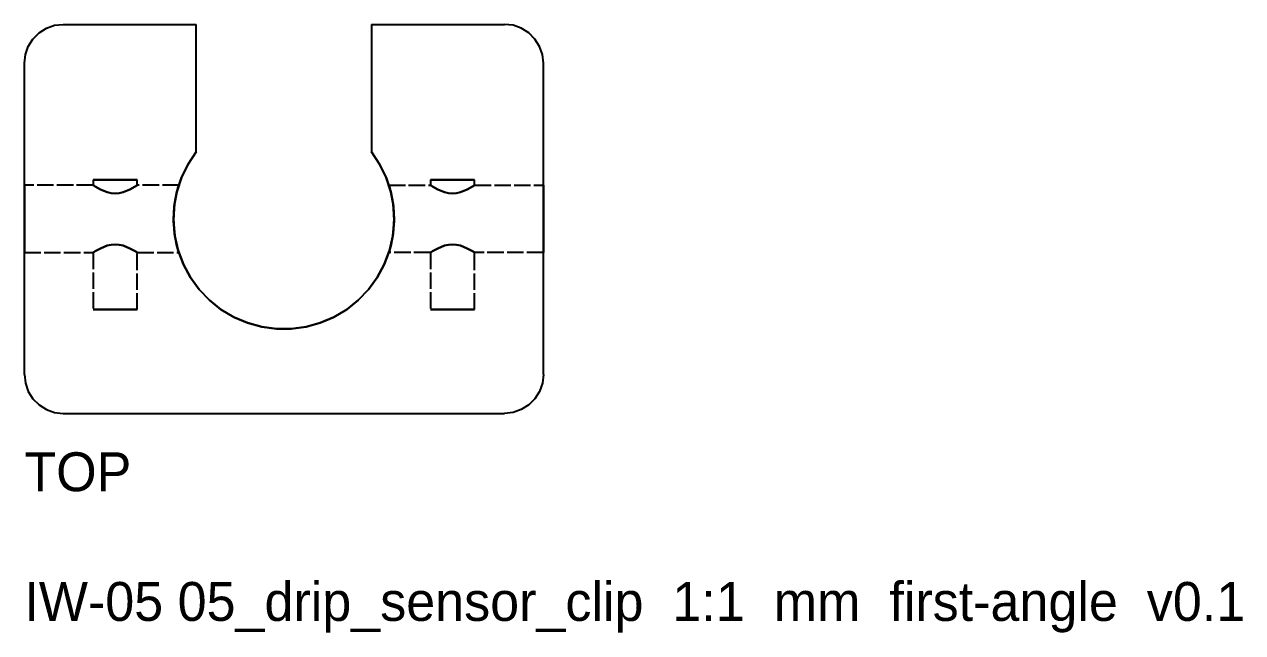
# Model space of a CAD drawing. Header units: millimetres. Extents: x 0 to 100, y -17 to 84.
# Drawn here: x 0 to 93.9, y -16.9 to 30 of the extents above; entities that cross this region are included whole.
import ezdxf

# ---------------------------------------------------------------- set-up
doc = ezdxf.new("R2010")
doc.units = ezdxf.units.MM
doc.linetypes.add('DASHED', pattern=[1.524, 1.27, -0.254])
for name, color, linetype in [('HIDDEN', 8, 'DASHED'), ('TEXT', 3, 'Continuous'), ('VISIBLE', 7, 'Continuous')]:
    doc.layers.add(name, color=color, linetype=linetype)

msp = doc.modelspace()

# ---------------------------------------------------------------- linework, layer by layer
at = {"layer": 'HIDDEN'}
for points in [[(0, 27), (0.075, 27.668), (0.297, 28.302), (0.655, 28.87), (1.13, 29.345), (1.698, 29.703), (2.332, 29.925), (3, 30)], [(3, 30), (13.25, 30)], [(13.25, 20.166), (13.25, 30)], [(26.75, 30), (37, 30)], [(26.75, 30), (26.75, 20.166)], [(40, 27), (39.925, 27.668), (39.703, 28.302), (39.345, 28.87), (38.87, 29.345), (38.302, 29.703), (37.668, 29.925), (37, 30)], [(0, 3), (0, 27)], [(40, 3), (40, 27)], [(13.25, 20.166), (12.617, 19.212), (12.118, 18.182), (11.762, 17.094), (11.555, 15.968), (11.502, 14.824), (11.603, 13.684), (11.856, 12.567), (12.256, 11.495), (12.798, 10.486), (13.47, 9.559), (14.26, 8.731), (15.155, 8.016), (16.137, 7.428), (17.19, 6.978), (18.293, 6.673), (19.428, 6.519), (20.572, 6.519), (21.707, 6.673), (22.81, 6.978), (23.863, 7.428), (24.845, 8.016), (25.74, 8.731), (26.53, 9.559), (27.202, 10.486), (27.744, 11.495), (28.144, 12.567), (28.397, 13.684), (28.498, 14.824), (28.445, 15.968), (28.238, 17.094), (27.882, 18.182), (27.383, 19.212), (26.75, 20.166)], [(8.7, 18), (8.657, 18), (8.532, 18), (8.329, 18), (8.06, 18), (7.738, 18), (7.378, 18), (7, 18), (6.622, 18), (6.262, 18), (5.94, 18), (5.671, 18), (5.468, 18), (5.343, 18), (5.3, 18)], [(5.3, 18), (5.343, 18), (5.468, 18), (5.671, 18), (5.94, 18), (6.262, 18), (6.622, 18), (7, 18), (7.378, 18), (7.738, 18), (8.06, 18), (8.329, 18), (8.532, 18), (8.657, 18), (8.7, 18)], [(5.3, 18), (5.3, 17.6)], [(8.7, 17.6), (8.7, 18)], [(34.7, 18), (34.657, 18), (34.532, 18), (34.329, 18), (34.06, 18), (33.738, 18), (33.378, 18), (33, 18), (32.622, 18), (32.262, 18), (31.94, 18), (31.671, 18), (31.468, 18), (31.343, 18), (31.3, 18)], [(31.3, 18), (31.343, 18), (31.468, 18), (31.671, 18), (31.94, 18), (32.262, 18), (32.622, 18), (33, 18), (33.378, 18), (33.738, 18), (34.06, 18), (34.329, 18), (34.532, 18), (34.657, 18), (34.7, 18)], [(31.3, 18), (31.3, 17.6)], [(34.7, 17.6), (34.7, 18)], [(0, 17.6), (0, 17.535), (0, 17.343), (0, 17.033), (0, 16.621), (0, 16.128), (0, 15.579), (0, 15), (0, 14.421), (0, 13.872), (0, 13.379), (0, 12.967), (0, 12.657), (0, 12.465), (0, 12.4)], [(0, 12.4), (0, 12.465), (0, 12.657), (0, 12.967), (0, 13.379), (0, 13.872), (0, 14.421), (0, 15), (0, 15.579), (0, 16.128), (0, 16.621), (0, 17.033), (0, 17.343), (0, 17.535), (0, 17.6)], [(5.3, 17.6), (0, 17.6)], [(5.3, 17.6), (5.344, 17.571), (5.466, 17.494), (5.864, 17.271), (6.392, 17.059), (6.69, 16.992), (7, 16.967), (7.31, 16.992), (7.608, 17.059), (8.136, 17.272), (8.534, 17.495), (8.656, 17.571), (8.7, 17.6)], [(8.7, 17.6), (8.656, 17.571), (8.534, 17.494), (8.136, 17.271), (7.608, 17.059), (7.31, 16.992), (7, 16.967), (6.69, 16.992), (6.392, 17.059), (5.864, 17.272), (5.466, 17.495), (5.344, 17.571), (5.3, 17.6)], [(11.907, 17.6), (8.7, 17.6)], [(11.907, 17.6), (11.895, 17.562), (11.86, 17.446), (11.732, 16.974), (11.578, 16.149), (11.5, 15), (11.578, 13.851), (11.732, 13.026), (11.86, 12.554), (11.895, 12.438), (11.907, 12.4)], [(11.907, 12.4), (11.895, 12.438), (11.86, 12.554), (11.732, 13.026), (11.578, 13.851), (11.5, 15), (11.578, 16.149), (11.732, 16.974), (11.86, 17.446), (11.895, 17.562), (11.907, 17.6)], [(28.093, 12.4), (28.105, 12.438), (28.14, 12.554), (28.268, 13.026), (28.422, 13.851), (28.5, 15), (28.422, 16.149), (28.268, 16.974), (28.14, 17.446), (28.105, 17.562), (28.093, 17.6)], [(28.093, 17.6), (31.3, 17.6)], [(31.3, 17.6), (31.344, 17.571), (31.466, 17.494), (31.864, 17.271), (32.392, 17.059), (32.69, 16.992), (33, 16.967), (33.31, 16.992), (33.608, 17.059), (34.136, 17.272), (34.534, 17.495), (34.656, 17.571), (34.7, 17.6)], [(34.7, 17.6), (34.656, 17.571), (34.534, 17.494), (34.136, 17.271), (33.608, 17.059), (33.31, 16.992), (33, 16.967), (32.69, 16.992), (32.392, 17.059), (31.864, 17.272), (31.466, 17.495), (31.344, 17.571), (31.3, 17.6)], [(34.7, 17.6), (40, 17.6)], [(40, 17.6), (40, 17.535), (40, 17.343), (40, 17.033), (40, 16.621), (40, 16.128), (40, 15.579), (40, 15), (40, 14.421), (40, 13.872), (40, 13.379), (40, 12.967), (40, 12.657), (40, 12.465), (40, 12.4)], [(40, 12.4), (40, 12.465), (40, 12.657), (40, 12.967), (40, 13.379), (40, 13.872), (40, 14.421), (40, 15), (40, 15.579), (40, 16.128), (40, 16.621), (40, 17.033), (40, 17.343), (40, 17.535), (40, 17.6)], [(0, 12.4), (5.3, 12.4)], [(8.7, 12.4), (8.656, 12.429), (8.534, 12.506), (8.135, 12.729), (7.608, 12.941), (7.31, 13.009), (7, 13.033), (6.689, 13.008), (6.391, 12.941), (5.864, 12.728), (5.466, 12.505), (5.344, 12.429), (5.3, 12.4)], [(5.3, 12.4), (5.344, 12.429), (5.466, 12.506), (5.864, 12.729), (6.392, 12.941), (6.69, 13.008), (7, 13.033), (7.31, 13.008), (7.608, 12.941), (8.136, 12.728), (8.534, 12.505), (8.656, 12.429), (8.7, 12.4)], [(5.3, 12.4), (5.3, 8)], [(8.7, 8), (8.7, 12.4)], [(8.7, 12.4), (11.907, 12.4)], [(31.3, 12.4), (28.093, 12.4)], [(34.7, 12.4), (34.656, 12.429), (34.534, 12.506), (34.135, 12.729), (33.608, 12.941), (33.31, 13.009), (33, 13.033), (32.689, 13.008), (32.391, 12.941), (31.864, 12.728), (31.466, 12.505), (31.344, 12.429), (31.3, 12.4)], [(31.3, 12.4), (31.344, 12.429), (31.466, 12.506), (31.864, 12.729), (32.392, 12.941), (32.69, 13.008), (33, 13.033), (33.31, 13.008), (33.608, 12.941), (34.136, 12.728), (34.534, 12.505), (34.656, 12.429), (34.7, 12.4)], [(31.3, 12.4), (31.3, 8)], [(34.7, 8), (34.7, 12.4)], [(40, 12.4), (34.7, 12.4)], [(8.7, 8), (8.657, 8), (8.532, 8), (8.329, 8), (8.06, 8), (7.738, 8), (7.378, 8), (7, 8), (6.622, 8), (6.262, 8), (5.94, 8), (5.671, 8), (5.468, 8), (5.343, 8), (5.3, 8)], [(5.3, 8), (5.343, 8), (5.468, 8), (5.671, 8), (5.94, 8), (6.262, 8), (6.622, 8), (7, 8), (7.378, 8), (7.738, 8), (8.06, 8), (8.329, 8), (8.532, 8), (8.657, 8), (8.7, 8)], [(34.7, 8), (34.657, 8), (34.532, 8), (34.329, 8), (34.06, 8), (33.738, 8), (33.378, 8), (33, 8), (32.622, 8), (32.262, 8), (31.94, 8), (31.671, 8), (31.468, 8), (31.343, 8), (31.3, 8)], [(31.3, 8), (31.343, 8), (31.468, 8), (31.671, 8), (31.94, 8), (32.262, 8), (32.622, 8), (33, 8), (33.378, 8), (33.738, 8), (34.06, 8), (34.329, 8), (34.532, 8), (34.657, 8), (34.7, 8)], [(0, 3), (0.075, 2.332), (0.297, 1.698), (0.655, 1.13), (1.13, 0.655), (1.698, 0.297), (2.332, 0.075), (3, 0)], [(40, 3), (39.925, 2.332), (39.703, 1.698), (39.345, 1.13), (38.87, 0.655), (38.302, 0.297), (37.668, 0.075), (37, 0)], [(3, 0), (37, 0)]]:
    msp.add_lwpolyline(points, dxfattribs=at)
at = {"layer": 'VISIBLE'}
for points in [[(0, 27), (0.075, 27.668), (0.297, 28.302), (0.655, 28.87), (1.13, 29.345), (1.698, 29.703), (2.332, 29.925), (3, 30)], [(3, 30), (13.25, 30)], [(13.25, 20.166), (13.25, 30)], [(26.75, 30), (37, 30)], [(26.75, 30), (26.75, 20.166)], [(40, 27), (39.925, 27.668), (39.703, 28.302), (39.345, 28.87), (38.87, 29.345), (38.302, 29.703), (37.668, 29.925), (37, 30)], [(0, 3), (0, 27)], [(40, 3), (40, 27)], [(26.75, 20.166), (27.383, 19.212), (27.882, 18.182), (28.238, 17.094), (28.445, 15.968), (28.498, 14.824), (28.397, 13.684), (28.144, 12.567), (27.744, 11.495), (27.202, 10.486), (26.53, 9.559), (25.74, 8.731), (24.845, 8.016), (23.863, 7.428), (22.81, 6.978), (21.707, 6.673), (20.572, 6.519), (19.428, 6.519), (18.293, 6.673), (17.19, 6.978), (16.137, 7.428), (15.155, 8.016), (14.26, 8.731), (13.47, 9.559), (12.798, 10.486), (12.256, 11.495), (11.856, 12.567), (11.603, 13.684), (11.502, 14.824), (11.555, 15.968), (11.762, 17.094), (12.118, 18.182), (12.617, 19.212), (13.25, 20.166)], [(28.093, 17.6), (28.105, 17.562), (28.14, 17.446), (28.268, 16.974), (28.422, 16.149), (28.5, 15), (28.422, 13.851), (28.268, 13.026), (28.14, 12.554), (28.105, 12.438), (28.093, 12.4)], [(0, 3), (0.075, 2.332), (0.297, 1.698), (0.655, 1.13), (1.13, 0.655), (1.698, 0.297), (2.332, 0.075), (3, 0)], [(40, 3), (39.925, 2.332), (39.703, 1.698), (39.345, 1.13), (38.87, 0.655), (38.302, 0.297), (37.668, 0.075), (37, 0)], [(3, 0), (37, 0)]]:
    msp.add_lwpolyline(points, dxfattribs=at)

# ---------------------------------------------------------------- texts
at = {"layer": 'TEXT'}
for s, p in [('TOP', (0, -6)), ('IW-05 05_drip_sensor_clip  1:1  mm  first-angle  v0.1', (0, -16))]:
    msp.add_text(s, height=3, dxfattribs=at).set_placement(p)

doc.saveas('drawing.dxf')
